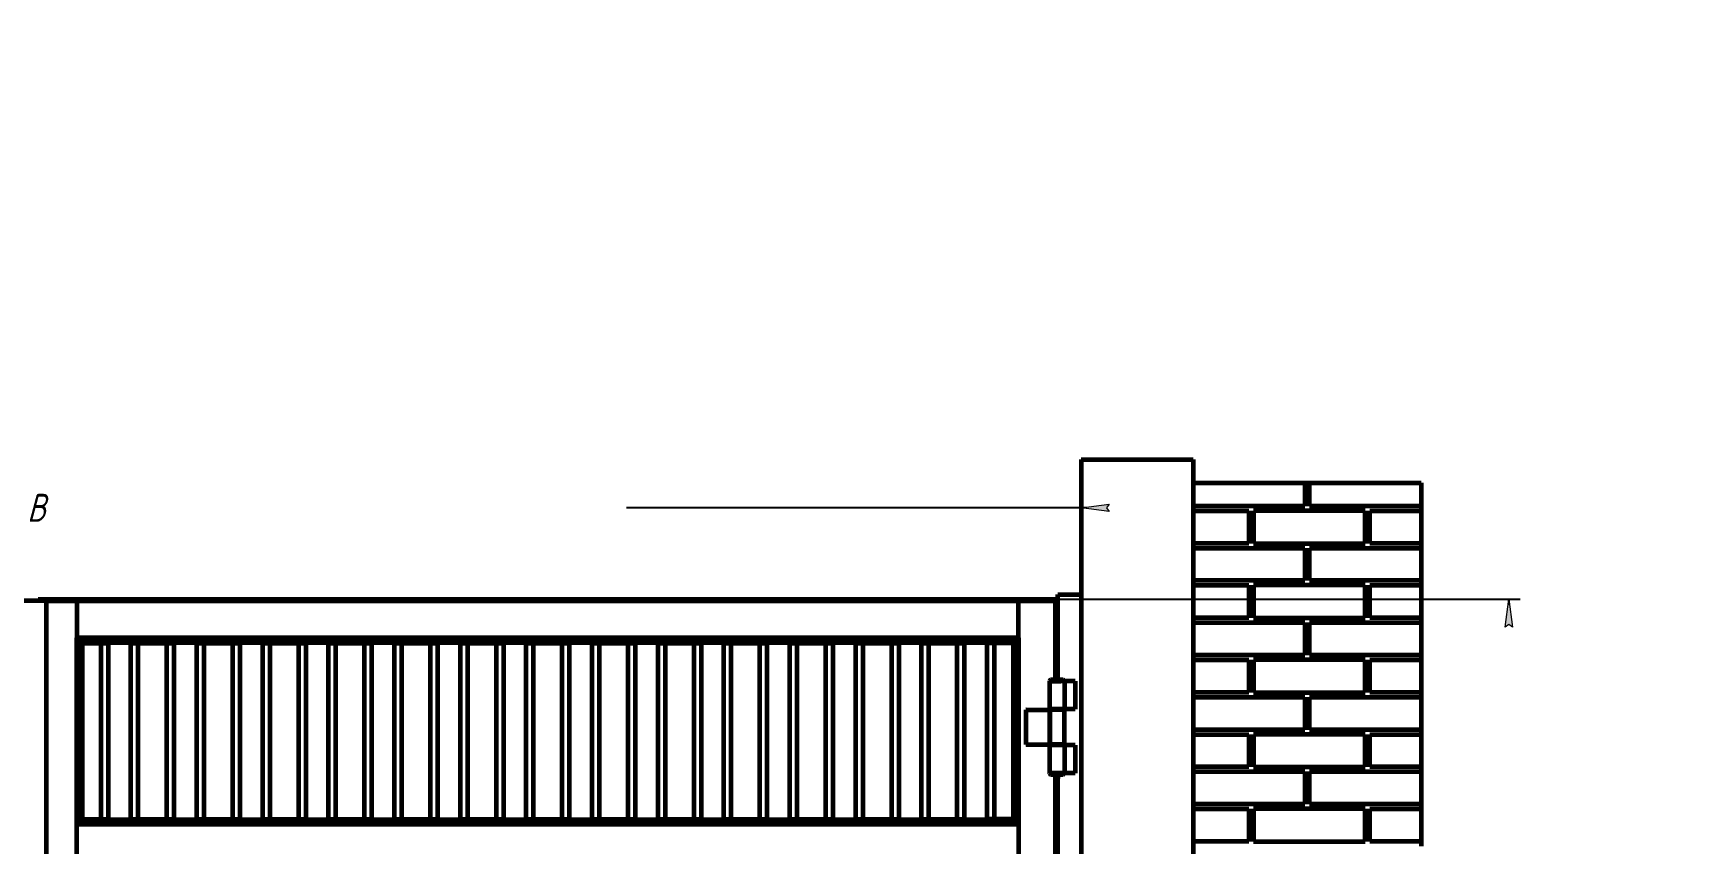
# Model space of a CAD drawing. Header units: millimetres. Extents: x 0 to 594, y 0 to 420.
# Drawn here: x 297.7 to 594, y 275 to 420 of the extents above; entities that cross this region are included whole.
import ezdxf

# ---------------------------------------------------------------- set-up
doc = ezdxf.new("R2010")
doc.units = ezdxf.units.MM
doc.linetypes.add('K5LT_BASIC', pattern=[0])
doc.linetypes.add('K5LT_THIN', pattern=[0])
doc.layers.add('Системный слой', color=7, linetype='Continuous')
doc.styles.add('KDIMTEXTSTYLE', font='GOST_AU.SHX', dxfattribs={"width": 0.96, "oblique": 15, "height": 5})
doc.dimstyles.new('KDIMSTYLE (0.08)', dxfattribs={"dimtxt": 5, "dimasz": 1, "dimexe": 2, "dimexo": 0, "dimgap": 1, "dimtad": 1, "dimlfac": 12, "dimtxsty": 'KDIMTEXTSTYLE', "dimsah": 1, "dimcen": 0, "dimdle": 1, "dimadec": 0, "dimazin": 0, "dimtfac": 0.667, "dimtmove": 0, "dimatfit": 3, "dimfxl": 1, "dimtvp": 1, "dimtolj": 1, "dimtzin": 0, "dimarcsym": 0})

# ---------------------------------------------------------------- blocks, each defined once
blk = doc.blocks.new('KDIMARROW_01')
at = {"layer": 'Системный слой'}
blk.add_hatch(color=0, dxfattribs=at).paths.add_polyline_path([(0, 0), (-5, 0.66), (-4.5, 0), (-5, -0.66)])
at = {"layer": 'Системный слой', "color": 0, "linetype": 'K5LT_THIN', "lineweight": 18}
for p, q in [((-4.5, 0), (-5, 0.66)), ((-5, 0.66), (0, 0)), ((0, 0), (-5, -0.66)), ((-5, -0.66), (-4.5, 0)), ((0, 0), (-1, 0))]:
    blk.add_line(p, q, dxfattribs=at)

msp = doc.modelspace()

# ---------------------------------------------------------------- linework, layer by layer
at = {"layer": 'Системный слой', "color": 5, "linetype": 'K5LT_BASIC', "lineweight": 60, "true_color": 0x0000ff}
for p, q in [((485.2599, 343.72874), (485.2599, 135.39541)), ((485.2599, 343.72874), (505.2599, 343.72874)), ((505.2599, 343.72874), (505.2599, 135.81208)), ((505.2599, 339.56208), (525.2599, 339.56208)), ((525.2599, 339.56208), (525.2599, 335.39541)), ((525.2599, 339.56208), (526.12057, 339.56208)), ((526.12057, 339.56208), (546.09323, 339.56208)), ((526.12057, 335.39541), (526.12057, 339.56208)), ((546.09323, 339.56208), (546.09323, 335.39541)), ((525.2599, 335.39541), (505.2599, 335.39541)), ((546.09323, 335.39541), (526.12057, 335.39541)), ((546.09323, 335.39541), (546.09323, 334.56208)), ((505.2599, 334.56208), (515.2599, 334.56208)), ((515.2599, 334.56208), (515.2599, 328.72874)), ((516.09323, 334.56208), (516.09323, 328.72874)), ((536.09323, 334.56208), (516.09323, 334.56208)), ((536.09323, 328.72874), (536.09323, 334.56208)), ((536.92656, 334.56208), (546.09323, 334.56208)), ((536.92656, 328.72874), (536.92656, 334.56208)), ((546.09323, 334.56208), (546.09323, 328.72874)), ((515.2599, 328.72874), (505.2599, 328.72874)), ((505.2599, 327.89541), (525.2599, 327.89541)), ((516.09323, 328.72874), (536.09323, 328.72874)), ((525.2599, 327.89541), (525.2599, 322.06208)), ((526.12057, 322.06208), (526.12057, 327.89541)), ((526.12057, 327.89541), (546.09323, 327.89541)), ((546.09323, 328.72874), (536.92656, 328.72874)), ((546.09323, 328.72874), (546.09323, 327.89541)), ((546.09323, 327.89541), (546.09323, 322.06208)), ((525.2599, 322.06208), (505.2599, 322.06208)), ((505.2599, 321.22874), (515.2599, 321.22874)), ((515.2599, 321.22874), (515.2599, 315.39541)), ((536.09323, 321.22874), (516.09323, 321.22874)), ((516.09323, 321.22874), (516.09323, 315.39541)), ((546.09323, 322.06208), (526.12057, 322.06208)), ((536.09323, 315.39541), (536.09323, 321.22874)), ((536.92656, 315.39541), (536.92656, 321.22874)), ((536.92656, 321.22874), (546.09323, 321.22874)), ((546.09323, 322.06208), (546.09323, 321.22874)), ((546.09323, 321.22874), (546.09323, 315.39541)), ((299.76992, 318.47874), (296.04988, 318.47874)), ((298.57656, 318.72874), (480.77656, 318.72874)), ((298.57656, 318.72874), (298.57656, 318.56208)), ((298.57656, 318.66208), (298.57656, 318.56208)), ((298.57656, 318.56208), (480.77656, 318.56208)), ((298.57656, 318.56208), (298.57656, 318.47874)), ((299.99323, 318.47874), (299.76992, 318.47874)), ((299.99323, 318.47874), (299.99323, 164.14541)), ((299.99323, 318.47874), (305.46823, 318.47874)), ((305.46823, 318.47874), (305.5099, 318.47874)), ((305.5099, 318.43708), (305.5099, 318.47874)), ((474.0099, 318.47874), (305.5099, 318.47874)), ((305.5099, 318.47874), (474.0099, 318.47874)), ((305.5099, 318.43708), (305.5099, 311.85374)), ((474.0099, 318.47874), (474.05156, 318.47874)), ((474.0099, 318.43708), (474.0099, 318.47874)), ((474.0099, 311.85374), (474.0099, 318.43708)), ((474.05156, 318.47874), (480.6349, 318.47874)), ((480.6349, 318.47874), (480.67656, 318.47874)), ((480.71823, 318.47874), (480.67656, 318.47874)), ((480.67656, 304.31203), (480.67656, 318.47874)), ((480.67656, 318.47874), (480.67656, 304.31203)), ((480.7349, 318.47874), (480.71823, 318.47874)), ((480.77656, 318.47874), (480.7349, 318.47874)), ((480.77656, 318.72874), (480.77656, 318.56208)), ((480.77656, 318.66208), (480.77656, 318.56208)), ((480.77656, 318.56208), (480.77656, 318.47874)), ((480.77656, 318.47874), (480.77656, 304.31203)), ((481.09323, 318.47874), (480.77656, 318.47874)), ((480.77656, 318.47874), (480.77656, 304.31203)), ((481.09323, 319.56208), (481.7599, 319.56208)), ((481.09323, 304.31203), (481.09323, 319.56208)), ((481.7599, 319.56208), (484.59323, 319.56208)), ((484.59323, 319.56208), (485.2599, 319.56208)), ((515.2599, 315.39541), (505.2599, 315.39541)), ((505.2599, 314.56208), (525.2599, 314.56208)), ((516.09323, 315.39541), (536.09323, 315.39541)), ((525.2599, 314.56208), (525.2599, 308.72874)), ((526.12057, 308.72874), (526.12057, 314.56208)), ((526.12057, 314.56208), (546.09323, 314.56208)), ((546.09323, 315.39541), (536.92656, 315.39541)), ((546.09323, 315.39541), (546.09323, 314.56208)), ((546.09323, 314.56208), (546.09323, 308.72874)), ((305.5099, 311.81208), (305.5099, 311.85374)), ((474.0099, 311.81208), (305.5099, 311.81208)), ((305.5099, 278.47874), (305.5099, 311.81208)), ((305.5099, 311.81208), (305.55156, 311.77041)), ((305.5099, 311.81208), (474.0099, 311.81208)), ((305.5099, 311.81208), (305.55156, 311.77041)), ((305.5099, 278.47874), (305.5099, 311.81208)), ((305.55156, 311.77041), (305.56823, 311.75374)), ((305.56823, 311.75374), (305.55156, 311.77041)), ((305.56823, 311.75374), (305.6099, 311.71208)), ((305.56823, 311.75374), (305.6099, 311.71208)), ((305.6099, 311.71208), (305.829, 311.49298)), ((305.6099, 278.57874), (305.6099, 311.71208)), ((305.6099, 311.71208), (305.829, 311.49298)), ((305.6099, 311.71208), (473.9099, 311.71208)), ((305.829, 311.49298), (306.05494, 311.26703)), ((306.05494, 311.26703), (305.829, 311.49298)), ((306.05494, 311.26703), (306.34323, 310.97874)), ((306.05494, 311.26703), (306.34323, 310.97874)), ((473.46485, 311.26703), (473.17656, 310.97874)), ((473.46485, 311.26703), (473.17656, 310.97874)), ((473.46485, 311.26703), (473.6908, 311.49298)), ((473.6908, 311.49298), (473.46485, 311.26703)), ((473.9099, 311.71208), (473.6908, 311.49298)), ((473.9099, 311.71208), (473.6908, 311.49298)), ((473.95156, 311.75374), (473.9099, 311.71208)), ((473.95156, 311.75374), (473.9099, 311.71208)), ((473.9099, 311.71208), (473.9099, 278.57874)), ((473.95156, 311.75374), (473.96823, 311.77041)), ((473.96823, 311.77041), (473.95156, 311.75374)), ((474.0099, 311.81208), (473.96823, 311.77041)), ((474.0099, 311.81208), (473.96823, 311.77041)), ((474.0099, 311.81208), (474.0099, 311.85374)), ((474.0099, 311.81208), (474.0099, 278.47874)), ((474.0099, 278.47874), (474.0099, 311.81208)), ((306.34323, 279.31208), (306.34323, 310.97874)), ((306.3849, 310.97874), (306.34323, 310.97874)), ((306.34323, 310.97874), (306.34323, 279.31208)), ((306.34323, 310.97874), (473.17656, 310.97874)), ((306.4099, 310.97874), (306.3849, 310.97874)), ((306.45156, 310.97874), (306.4099, 310.97874)), ((306.45156, 310.97874), (306.45156, 310.87874)), ((306.45156, 310.97874), (311.0349, 310.97874)), ((306.45156, 310.87874), (311.0349, 310.87874)), ((306.45156, 310.87874), (306.45156, 279.41208)), ((309.77973, 310.87874), (309.77973, 279.41208)), ((311.0349, 310.97874), (311.0349, 310.87874)), ((311.09378, 310.97874), (311.09378, 279.31208)), ((315.13234, 310.97874), (315.13234, 279.31208)), ((315.19122, 310.97874), (322.81622, 310.97874)), ((315.19122, 310.97874), (315.19122, 310.87874)), ((315.19122, 310.87874), (322.81622, 310.87874)), ((316.44639, 310.87874), (316.44639, 279.41208)), ((321.57139, 310.87874), (321.57139, 279.41208)), ((322.81622, 310.97874), (322.81622, 310.87874)), ((322.88544, 310.97874), (322.88544, 279.31208)), ((326.92401, 310.97874), (326.92401, 279.31208)), ((326.98289, 310.97874), (334.60789, 310.97874)), ((326.98289, 310.97874), (326.98289, 310.87874)), ((326.98289, 310.87874), (334.60789, 310.87874)), ((328.23806, 310.87874), (328.23806, 279.41208)), ((333.36306, 310.87874), (333.36306, 279.41208)), ((334.60789, 310.97874), (334.60789, 310.87874)), ((334.67711, 310.97874), (334.67711, 279.31208)), ((338.71568, 310.97874), (338.71568, 279.31208)), ((338.77456, 310.97874), (346.39956, 310.97874)), ((338.77456, 310.97874), (338.77456, 310.87874)), ((338.77456, 310.87874), (346.39956, 310.87874)), ((340.02973, 310.87874), (340.02973, 279.41208)), ((345.15473, 310.87874), (345.15473, 279.41208)), ((346.39956, 310.97874), (346.39956, 310.87874)), ((346.46878, 310.97874), (346.46878, 279.31208)), ((350.50734, 310.97874), (350.50734, 279.31208)), ((350.56622, 310.97874), (358.19122, 310.97874)), ((350.56622, 310.97874), (350.56622, 310.87874)), ((350.56622, 310.87874), (358.19122, 310.87874)), ((351.82139, 310.87874), (351.82139, 279.41208)), ((356.94639, 310.87874), (356.94639, 279.41208)), ((358.19122, 310.97874), (358.19122, 310.87874)), ((358.26044, 310.97874), (358.26044, 279.31208)), ((362.29901, 310.97874), (362.29901, 279.31208)), ((362.35789, 310.97874), (369.98289, 310.97874)), ((362.35789, 310.97874), (362.35789, 310.87874)), ((362.35789, 310.87874), (369.98289, 310.87874)), ((363.61306, 310.87874), (363.61306, 279.41208)), ((368.73806, 310.87874), (368.73806, 279.41208)), ((369.98289, 310.97874), (369.98289, 310.87874)), ((370.05211, 310.97874), (370.05211, 279.31208)), ((374.09068, 310.97874), (374.09068, 279.31208)), ((374.14956, 310.97874), (381.77456, 310.97874)), ((374.14956, 310.97874), (374.14956, 310.87874)), ((374.14956, 310.87874), (381.77456, 310.87874)), ((375.40473, 310.87874), (375.40473, 279.41208)), ((380.52973, 310.87874), (380.52973, 279.41208)), ((381.77456, 310.97874), (381.77456, 310.87874)), ((381.84378, 310.97874), (381.84378, 279.31208)), ((385.88234, 310.97874), (385.88234, 279.31208)), ((385.94122, 310.97874), (393.56622, 310.97874)), ((385.94122, 310.97874), (385.94122, 310.87874)), ((385.94122, 310.87874), (393.56622, 310.87874)), ((387.19639, 310.87874), (387.19639, 279.41208)), ((392.32139, 310.87874), (392.32139, 279.41208)), ((393.56622, 310.97874), (393.56622, 310.87874)), ((393.63544, 310.97874), (393.63544, 279.31208)), ((397.67401, 310.97874), (397.67401, 279.31208)), ((397.73289, 310.97874), (405.35789, 310.97874)), ((397.73289, 310.97874), (397.73289, 310.87874)), ((397.73289, 310.87874), (405.35789, 310.87874)), ((398.98806, 310.87874), (398.98806, 279.41208)), ((404.11306, 310.87874), (404.11306, 279.41208)), ((405.35789, 310.97874), (405.35789, 310.87874)), ((405.42711, 310.97874), (405.42711, 279.31208)), ((409.46568, 310.97874), (409.46568, 279.31208)), ((409.52456, 310.97874), (417.14956, 310.97874)), ((409.52456, 310.97874), (409.52456, 310.87874)), ((409.52456, 310.87874), (417.14956, 310.87874)), ((410.77973, 310.87874), (410.77973, 279.41208)), ((415.90473, 310.87874), (415.90473, 279.41208)), ((417.14956, 310.97874), (417.14956, 310.87874)), ((417.21878, 310.97874), (417.21878, 279.31208)), ((421.25734, 310.97874), (421.25734, 279.31208)), ((421.31622, 310.97874), (428.94122, 310.97874)), ((421.31622, 310.97874), (421.31622, 310.87874)), ((421.31622, 310.87874), (428.94122, 310.87874)), ((422.57139, 310.87874), (422.57139, 279.41208)), ((427.69639, 310.87874), (427.69639, 279.41208)), ((428.94122, 310.97874), (428.94122, 310.87874)), ((429.01044, 310.97874), (429.01044, 279.31208)), ((433.04901, 310.97874), (433.04901, 279.31208)), ((433.10789, 310.97874), (440.73289, 310.97874)), ((433.10789, 310.97874), (433.10789, 310.87874)), ((433.10789, 310.87874), (440.73289, 310.87874)), ((434.36306, 310.87874), (434.36306, 279.41208)), ((439.48806, 310.87874), (439.48806, 279.41208)), ((440.73289, 310.97874), (440.73289, 310.87874)), ((440.80211, 310.97874), (440.80211, 279.31208)), ((444.84068, 310.97874), (444.84068, 279.31208)), ((444.89956, 310.97874), (452.52456, 310.97874)), ((444.89956, 310.97874), (444.89956, 310.87874)), ((444.89956, 310.87874), (452.52456, 310.87874)), ((446.15473, 310.87874), (446.15473, 279.41208)), ((451.27973, 310.87874), (451.27973, 279.41208)), ((452.52456, 310.97874), (452.52456, 310.87874)), ((452.59378, 310.97874), (452.59378, 279.31208)), ((456.63234, 310.97874), (456.63234, 279.31208)), ((456.69122, 310.97874), (464.31622, 310.97874)), ((456.69122, 310.97874), (456.69122, 310.87874)), ((456.69122, 310.87874), (464.31622, 310.87874)), ((457.94639, 310.87874), (457.94639, 279.41208)), ((463.0734, 279.41208), (463.0734, 310.87874)), ((464.31622, 310.97874), (464.31622, 310.87874)), ((464.38745, 279.31208), (464.38745, 310.97874)), ((468.42602, 279.31208), (468.42602, 310.97874)), ((473.06823, 310.97874), (468.4849, 310.97874)), ((468.4849, 310.87874), (468.4849, 310.97874)), ((473.06823, 310.87874), (468.4849, 310.87874)), ((469.74007, 279.41208), (469.74007, 310.87874)), ((473.1099, 310.97874), (473.06823, 310.97874)), ((473.06823, 310.87874), (473.06823, 310.97874)), ((473.06823, 310.87874), (473.06823, 279.41208)), ((473.1349, 310.97874), (473.1099, 310.97874)), ((473.17656, 310.97874), (473.1349, 310.97874)), ((473.17656, 310.97874), (473.17656, 279.31208)), ((473.17656, 310.97874), (473.17656, 279.31208)), ((525.2599, 308.72874), (505.2599, 308.72874)), ((546.09323, 308.72874), (526.12057, 308.72874)), ((546.09323, 308.72874), (546.09323, 307.89541)), ((505.2599, 307.89541), (515.2599, 307.89541)), ((515.2599, 307.89541), (515.2599, 302.06208)), ((516.09323, 307.89541), (516.09323, 302.06208)), ((536.09323, 307.89541), (516.09323, 307.89541)), ((536.09323, 302.06208), (536.09323, 307.89541)), ((536.92656, 307.89541), (546.09323, 307.89541)), ((536.92656, 302.06208), (536.92656, 307.89541)), ((546.09323, 307.89541), (546.09323, 302.06208)), ((479.59323, 304.14536), (479.59323, 304.06202)), ((479.70102, 304.06208), (479.59323, 304.06208)), ((479.59323, 304.06208), (479.59323, 299.06208)), ((479.59323, 304.06202), (480.19439, 304.06202)), ((481.92259, 304.06208), (479.70102, 304.06208)), ((480.28349, 304.31203), (479.7599, 304.31203)), ((480.19439, 304.06202), (481.5754, 304.06202)), ((482.0099, 304.31203), (480.28349, 304.31203)), ((480.5058, 304.31203), (480.52923, 304.31203)), ((480.52923, 304.31203), (480.53186, 304.31203)), ((480.53186, 304.31203), (480.56139, 304.31203)), ((480.56139, 304.31203), (480.58163, 304.31203)), ((480.58163, 304.31203), (480.64456, 304.31203)), ((480.64456, 304.31203), (480.65336, 304.31203)), ((480.65336, 304.31203), (480.67337, 304.31203)), ((480.67337, 304.31203), (480.71693, 304.31203)), ((480.71693, 304.31203), (480.71957, 304.31203)), ((480.71957, 304.31203), (480.73286, 304.31203)), ((480.73286, 304.31203), (480.77642, 304.31203)), ((480.77642, 304.31203), (480.77905, 304.31203)), ((480.77905, 304.31203), (480.82113, 304.31203)), ((480.82113, 304.31203), (480.8284, 304.31203)), ((480.8284, 304.31203), (480.88449, 304.31203)), ((480.88449, 304.31203), (480.88712, 304.31203)), ((480.88712, 304.31203), (480.90738, 304.31203)), ((480.90738, 304.31203), (480.92192, 304.31203)), ((480.92192, 304.31203), (480.94078, 304.31203)), ((480.94078, 304.31203), (480.9945, 304.31203)), ((480.9945, 304.31203), (480.999, 304.31203)), ((480.999, 304.31203), (481.00078, 304.31203)), ((481.00078, 304.31203), (481.01532, 304.31203)), ((481.01532, 304.31203), (481.03418, 304.31203)), ((481.03418, 304.31203), (481.08464, 304.31203)), ((481.08464, 304.31203), (481.10403, 304.31203)), ((481.10403, 304.31203), (481.14743, 304.31203)), ((481.14743, 304.31203), (481.15181, 304.31203)), ((481.15181, 304.31203), (481.21586, 304.31203)), ((481.21586, 304.31203), (481.21825, 304.31203)), ((481.21825, 304.31203), (481.22638, 304.31203)), ((481.22638, 304.31203), (481.23077, 304.31203)), ((482.27165, 304.06208), (481.92259, 304.06208)), ((482.17656, 304.14536), (482.17656, 304.06208)), ((482.27656, 304.06208), (482.27165, 304.06208)), ((482.31834, 304.06208), (482.27653, 304.06208)), ((482.27656, 304.06208), (482.27656, 299.06208)), ((484.00741, 304.06208), (482.31834, 304.06208)), ((484.15156, 304.06208), (484.00741, 304.06208)), ((484.15156, 304.06208), (484.15156, 299.06208)), ((484.19323, 304.06208), (484.15156, 304.06208)), ((484.19323, 304.06208), (484.19323, 299.06208)), ((515.2599, 302.06208), (505.2599, 302.06208)), ((505.2599, 301.22874), (525.2599, 301.22874)), ((516.09323, 302.06208), (536.09323, 302.06208)), ((525.2599, 301.22874), (525.2599, 295.39541)), ((526.12057, 301.22874), (546.09323, 301.22874)), ((526.12057, 295.39541), (526.12057, 301.22874)), ((546.09323, 302.06208), (536.92656, 302.06208)), ((546.09323, 302.06208), (546.09323, 301.22874)), ((546.09323, 301.22874), (546.09323, 295.39541)), ((475.3849, 298.97874), (475.34323, 298.97874)), ((475.34323, 298.97874), (475.34323, 292.72874)), ((475.3849, 298.97874), (475.96823, 298.97874)), ((475.3849, 292.72874), (475.3849, 298.97874)), ((475.96823, 298.97874), (477.17667, 298.97874)), ((477.17667, 298.97874), (479.62319, 298.97874)), ((479.70102, 299.06208), (479.59323, 299.06208)), ((479.62319, 292.72874), (479.62319, 298.97874)), ((479.62319, 298.97874), (479.64221, 298.97874)), ((479.64221, 298.97874), (479.64221, 292.72874)), ((479.64285, 298.97874), (479.64221, 298.97874)), ((481.91601, 298.97874), (479.64285, 298.97874)), ((481.92259, 299.06208), (479.70102, 299.06208)), ((479.80156, 298.97874), (479.80156, 299.06208)), ((482.17656, 298.97874), (481.91601, 298.97874)), ((482.27165, 299.06208), (481.92259, 299.06208)), ((481.96823, 298.97874), (481.96823, 299.06208)), ((482.17656, 298.97874), (482.17656, 292.72874)), ((482.27656, 299.06208), (482.27165, 299.06208)), ((482.31834, 299.06208), (482.27653, 299.06208)), ((484.00741, 299.06208), (482.31834, 299.06208)), ((484.15156, 299.06208), (484.00741, 299.06208)), ((484.19323, 299.06208), (484.15156, 299.06208)), ((525.2599, 295.39541), (505.2599, 295.39541)), ((505.2599, 294.56208), (515.2599, 294.56208)), ((515.2599, 294.56208), (515.2599, 288.72874)), ((536.09323, 294.56208), (516.09323, 294.56208)), ((516.09323, 294.56208), (516.09323, 288.72874)), ((546.09323, 295.39541), (526.12057, 295.39541)), ((536.09323, 288.72874), (536.09323, 294.56208)), ((536.92656, 288.72874), (536.92656, 294.56208)), ((536.92656, 294.56208), (546.09323, 294.56208)), ((546.09323, 295.39541), (546.09323, 294.56208)), ((546.09323, 294.56208), (546.09323, 288.72874)), ((475.3849, 292.72874), (475.34323, 292.72874)), ((475.3849, 292.72874), (475.96823, 292.72874)), ((475.96823, 292.72874), (477.17667, 292.72874)), ((477.17667, 292.72874), (479.62319, 292.72874)), ((479.70102, 292.64541), (479.59323, 292.64541)), ((479.59323, 292.64541), (479.59323, 287.64541)), ((479.62319, 292.72874), (479.64221, 292.72874)), ((479.64285, 292.72874), (479.64221, 292.72874)), ((481.91601, 292.72874), (479.64285, 292.72874)), ((481.92259, 292.64541), (479.70102, 292.64541)), ((481.00989, 292.72874), (479.80156, 292.72874)), ((479.80156, 292.72874), (479.80156, 292.64541)), ((481.96823, 292.72874), (481.00989, 292.72874)), ((482.17656, 292.72874), (481.91601, 292.72874)), ((482.27165, 292.64541), (481.92259, 292.64541)), ((481.96823, 292.72874), (481.96823, 292.64541)), ((482.27656, 292.64541), (482.27165, 292.64541)), ((482.27656, 292.64541), (482.27656, 287.64541)), ((482.31834, 292.64541), (482.27656, 292.64541)), ((484.00741, 292.64541), (482.31834, 292.64541)), ((484.15156, 292.64541), (484.00741, 292.64541)), ((484.15156, 292.64541), (484.15156, 287.64541)), ((484.19323, 292.64541), (484.15156, 292.64541)), ((484.19323, 292.64541), (484.19323, 287.64541)), ((479.59323, 287.56218), (479.59323, 287.64552)), ((481.31329, 287.64545), (479.59323, 287.64552)), ((479.70102, 287.64541), (479.59323, 287.64541)), ((481.92259, 287.64541), (479.70102, 287.64541)), ((482.17656, 287.64541), (481.31329, 287.64545)), ((482.27165, 287.64541), (481.92259, 287.64541)), ((482.17656, 287.56207), (482.17656, 287.64541)), ((482.27656, 287.64541), (482.27165, 287.64541)), ((482.31834, 287.64541), (482.27656, 287.64541)), ((484.00741, 287.64541), (482.31834, 287.64541)), ((484.15156, 287.64541), (484.00741, 287.64541)), ((484.19323, 287.64541), (484.15156, 287.64541)), ((515.2599, 288.72874), (505.2599, 288.72874)), ((505.2599, 287.89541), (525.2599, 287.89541)), ((516.09323, 288.72874), (536.09323, 288.72874)), ((525.2599, 287.89541), (525.2599, 282.06208)), ((526.12057, 287.89541), (546.09323, 287.89541)), ((526.12057, 282.06208), (526.12057, 287.89541)), ((546.09323, 288.72874), (536.92656, 288.72874)), ((546.09323, 288.72874), (546.09323, 287.89541)), ((546.09323, 287.89541), (546.09323, 282.06208)), ((479.75989, 287.3955), (481.258, 287.39544)), ((480.51404, 287.39547), (480.51053, 287.39547)), ((480.52312, 287.39547), (480.51404, 287.39547)), ((480.52543, 287.39547), (480.52312, 287.39547)), ((480.57381, 287.39547), (480.52543, 287.39547)), ((480.57733, 287.39547), (480.57381, 287.39547)), ((480.62577, 287.39547), (480.57733, 287.39547)), ((480.65361, 287.39547), (480.62577, 287.39547)), ((480.65387, 287.39547), (480.65361, 287.39547)), ((480.65748, 287.39547), (480.65387, 287.39547)), ((480.70926, 287.39546), (480.65748, 287.39547)), ((480.67656, 239.68703), (480.67656, 287.39546)), ((480.67656, 287.39546), (480.67656, 239.68703)), ((480.73031, 287.39546), (480.70926, 287.39546)), ((480.7512, 287.39546), (480.73031, 287.39546)), ((480.75813, 287.39546), (480.7512, 287.39546)), ((480.76174, 287.39546), (480.75813, 287.39546)), ((480.81353, 287.39546), (480.76174, 287.39546)), ((480.77656, 287.39546), (480.77656, 239.68703)), ((480.77656, 287.39546), (480.77656, 239.68703)), ((480.83458, 287.39546), (480.81353, 287.39546)), ((480.85546, 287.39546), (480.83458, 287.39546)), ((480.87426, 287.39546), (480.85546, 287.39546)), ((480.87637, 287.39546), (480.87426, 287.39546)), ((480.93898, 287.39545), (480.87637, 287.39546)), ((480.94942, 287.39545), (480.93898, 287.39545)), ((480.98937, 287.39545), (480.94942, 287.39545)), ((480.95952, 286.68708), (481.09323, 286.68708)), ((480.99148, 287.39545), (480.98937, 287.39545)), ((481.04011, 287.39545), (480.99148, 287.39545)), ((481.04022, 287.39545), (481.04011, 287.39545)), ((481.05578, 287.39545), (481.04022, 287.39545)), ((481.05789, 287.39545), (481.05578, 287.39545)), ((481.10651, 287.39545), (481.05789, 287.39545)), ((481.09323, 287.39545), (481.09323, 286.68708)), ((481.09323, 239.68703), (481.09323, 287.39545)), ((481.13438, 287.39545), (481.10651, 287.39545)), ((481.1442, 287.39544), (481.13438, 287.39545)), ((481.15337, 287.39544), (481.15126, 287.39544)), ((481.16382, 287.39544), (481.15337, 287.39544)), ((481.21445, 287.39544), (481.16382, 287.39544)), ((481.23704, 287.39544), (481.21445, 287.39544)), ((481.24816, 287.39544), (481.23704, 287.39544)), ((481.27084, 287.39544), (481.24816, 287.39544)), ((481.258, 287.39544), (482.00989, 287.39541)), ((481.27295, 287.39544), (481.27084, 287.39544)), ((481.29909, 287.39544), (481.27295, 287.39544)), ((525.2599, 282.06208), (505.2599, 282.06208)), ((546.09323, 282.06208), (526.12057, 282.06208)), ((546.09323, 282.06208), (546.09323, 281.22874)), ((305.56823, 278.53708), (305.6099, 278.57874)), ((305.6099, 278.57874), (305.56823, 278.53708)), ((305.6099, 278.57874), (305.829, 278.79784)), ((305.829, 278.79784), (305.6099, 278.57874)), ((305.6099, 278.57874), (473.9099, 278.57874)), ((306.05494, 279.02379), (305.829, 278.79784)), ((305.829, 278.79784), (306.05494, 279.02379)), ((306.05494, 279.02379), (306.34323, 279.31208)), ((306.34323, 279.31208), (306.05494, 279.02379)), ((306.34323, 279.31208), (473.17656, 279.31208)), ((306.3849, 279.31208), (306.34323, 279.31208)), ((306.4099, 279.31208), (306.3849, 279.31208)), ((306.45156, 279.31208), (306.4099, 279.31208)), ((306.45156, 279.41208), (306.45156, 279.31208)), ((306.45156, 279.41208), (311.0349, 279.41208)), ((306.45156, 279.31208), (311.0349, 279.31208)), ((311.0349, 279.41208), (311.0349, 279.31208)), ((315.19122, 279.41208), (322.81622, 279.41208)), ((315.19122, 279.41208), (315.19122, 279.31208)), ((315.19122, 279.31208), (322.81622, 279.31208)), ((322.81622, 279.41208), (322.81622, 279.31208)), ((326.98289, 279.41208), (334.60789, 279.41208)), ((326.98289, 279.41208), (326.98289, 279.31208)), ((326.98289, 279.31208), (334.60789, 279.31208)), ((334.60789, 279.41208), (334.60789, 279.31208)), ((338.77456, 279.41208), (346.39956, 279.41208)), ((338.77456, 279.41208), (338.77456, 279.31208)), ((338.77456, 279.31208), (346.39956, 279.31208)), ((346.39956, 279.41208), (346.39956, 279.31208)), ((350.56622, 279.41208), (358.19122, 279.41208)), ((350.56622, 279.41208), (350.56622, 279.31208)), ((350.56622, 279.31208), (358.19122, 279.31208)), ((358.19122, 279.41208), (358.19122, 279.31208)), ((362.35789, 279.41208), (369.98289, 279.41208)), ((362.35789, 279.41208), (362.35789, 279.31208)), ((362.35789, 279.31208), (369.98289, 279.31208)), ((369.98289, 279.41208), (369.98289, 279.31208)), ((374.14956, 279.41208), (381.77456, 279.41208)), ((374.14956, 279.41208), (374.14956, 279.31208)), ((374.14956, 279.31208), (381.77456, 279.31208)), ((381.77456, 279.41208), (381.77456, 279.31208)), ((385.94122, 279.41208), (393.56622, 279.41208)), ((385.94122, 279.41208), (385.94122, 279.31208)), ((385.94122, 279.31208), (393.56622, 279.31208)), ((393.56622, 279.41208), (393.56622, 279.31208)), ((397.73289, 279.41208), (405.35789, 279.41208)), ((397.73289, 279.41208), (397.73289, 279.31208)), ((397.73289, 279.31208), (405.35789, 279.31208)), ((405.35789, 279.41208), (405.35789, 279.31208)), ((409.52456, 279.41208), (417.14956, 279.41208)), ((409.52456, 279.41208), (409.52456, 279.31208)), ((409.52456, 279.31208), (417.14956, 279.31208)), ((417.14956, 279.41208), (417.14956, 279.31208)), ((421.31622, 279.41208), (428.94122, 279.41208)), ((421.31622, 279.41208), (421.31622, 279.31208)), ((421.31622, 279.31208), (428.94122, 279.31208)), ((428.94122, 279.41208), (428.94122, 279.31208)), ((433.10789, 279.41208), (440.73289, 279.41208)), ((433.10789, 279.41208), (433.10789, 279.31208)), ((433.10789, 279.31208), (440.73289, 279.31208)), ((440.73289, 279.41208), (440.73289, 279.31208)), ((444.89956, 279.41208), (452.52456, 279.41208)), ((444.89956, 279.41208), (444.89956, 279.31208)), ((444.89956, 279.31208), (452.52456, 279.31208)), ((452.52456, 279.41208), (452.52456, 279.31208)), ((456.69122, 279.41208), (464.31622, 279.41208)), ((456.69122, 279.41208), (456.69122, 279.31208)), ((456.69122, 279.31208), (464.31622, 279.31208)), ((464.31622, 279.41208), (464.31622, 279.31208)), ((468.4849, 279.31208), (468.4849, 279.41208)), ((473.06823, 279.41208), (468.4849, 279.41208)), ((473.06823, 279.31208), (468.4849, 279.31208)), ((473.06823, 279.31208), (473.06823, 279.41208)), ((473.1099, 279.31208), (473.06823, 279.31208)), ((473.1349, 279.31208), (473.1099, 279.31208)), ((473.17656, 279.31208), (473.1349, 279.31208)), ((473.46485, 279.02379), (473.17656, 279.31208)), ((473.17656, 279.31208), (473.46485, 279.02379)), ((473.6908, 278.79784), (473.46485, 279.02379)), ((473.46485, 279.02379), (473.6908, 278.79784)), ((473.9099, 278.57874), (473.6908, 278.79784)), ((473.6908, 278.79784), (473.9099, 278.57874)), ((473.95156, 278.53708), (473.9099, 278.57874)), ((473.9099, 278.57874), (473.95156, 278.53708)), ((505.2599, 281.22874), (515.2599, 281.22874)), ((515.2599, 281.22874), (515.2599, 275.39541)), ((516.09323, 281.22874), (516.09323, 275.39541)), ((536.09323, 281.22874), (516.09323, 281.22874)), ((536.09323, 275.39541), (536.09323, 281.22874)), ((536.92656, 281.22874), (546.09323, 281.22874)), ((536.92656, 275.39541), (536.92656, 281.22874)), ((546.09323, 281.22874), (546.09323, 275.39541)), ((305.5099, 278.47874), (305.55156, 278.52041)), ((305.55156, 278.52041), (305.5099, 278.47874)), ((305.5099, 278.47874), (474.0099, 278.47874)), ((305.5099, 278.43708), (305.5099, 278.47874)), ((474.0099, 278.47874), (305.5099, 278.47874)), ((305.5099, 271.85374), (305.5099, 278.43708)), ((305.56823, 278.53708), (305.55156, 278.52041)), ((305.55156, 278.52041), (305.56823, 278.53708)), ((473.96823, 278.52041), (473.95156, 278.53708)), ((473.95156, 278.53708), (473.96823, 278.52041)), ((474.0099, 278.47874), (473.96823, 278.52041)), ((473.96823, 278.52041), (474.0099, 278.47874)), ((474.0099, 278.43708), (474.0099, 278.47874)), ((474.0099, 278.43708), (474.0099, 271.85374)), ((515.2599, 275.39541), (505.2599, 275.39541)), ((516.09323, 275.39541), (536.09323, 275.39541)), ((546.09323, 275.39541), (536.92656, 275.39541)), ((546.09323, 275.39541), (546.09323, 274.56208))]:
    msp.add_line(p, q, dxfattribs=at)
for centre, radius, start, end in [((479.7599, 304.14536), 0.16667, 90, 180), ((482.0099, 304.14536), 0.16667, 0, 90), ((479.75989, 287.56217), 0.16667, 179.9975644, 269.9975644), ((482.00989, 287.56207), 0.16667, 269.9975644, 359.9975644), ((480.95952, 286.72874), 0.04167, 193.1241508, 270)]:
    msp.add_arc(centre, radius, start, end, dxfattribs=at)
msp.add_rational_spline([(480.81121, 287.39546), (480.83119, 287.16758), (480.86718, 286.94182), (480.91894, 286.71928)], [0.996370593641, 0.995924582134, 0.997134384254, 1], degree=3, dxfattribs=at)

# ---------------------------------------------------------------- dimensions: what is measured, and where the dimension line sits
at = {"layer": 'Системный слой', "color": 7}
msp.add_linear_dim(base=(110.2599, 335.09665), p1=(485.2599, 327.71339), p2=(110.2599, 327.71339), location=(298.2599, 335.09665), text='\\H5.0;\\W0.965;\\Q15;\\H5.0;\\W0.965;\\Q15;\\Q15;B', dimstyle='KDIMSTYLE (0.08)', override={"dimexo": 0, "dimblk1": 'KDIMARROW_01', "dimblk2": 'KDIMARROW_01', "dimse1": 0, "dimse2": 0, "dimclrt": 7, "dimtolj": 1}, dxfattribs=at).render()
msp.add_linear_dim(base=(561.79935, 318.72874), p1=(485.2599, 135.39541), p2=(480.77656, 318.72874), angle=90, location=(561.79935, 226.72874), text='\\H5.0;\\W0.965;\\Q15;\\Q15;H\\H5.0;\\W0.965;\\Q15;', dimstyle='KDIMSTYLE (0.08)', override={"dimexo": 0, "dimblk1": 'KDIMARROW_01', "dimblk2": 'KDIMARROW_01', "dimse1": 0, "dimse2": 0, "dimclrt": 7, "dimtolj": 1}, dxfattribs=at).render()

doc.saveas('drawing.dxf')
